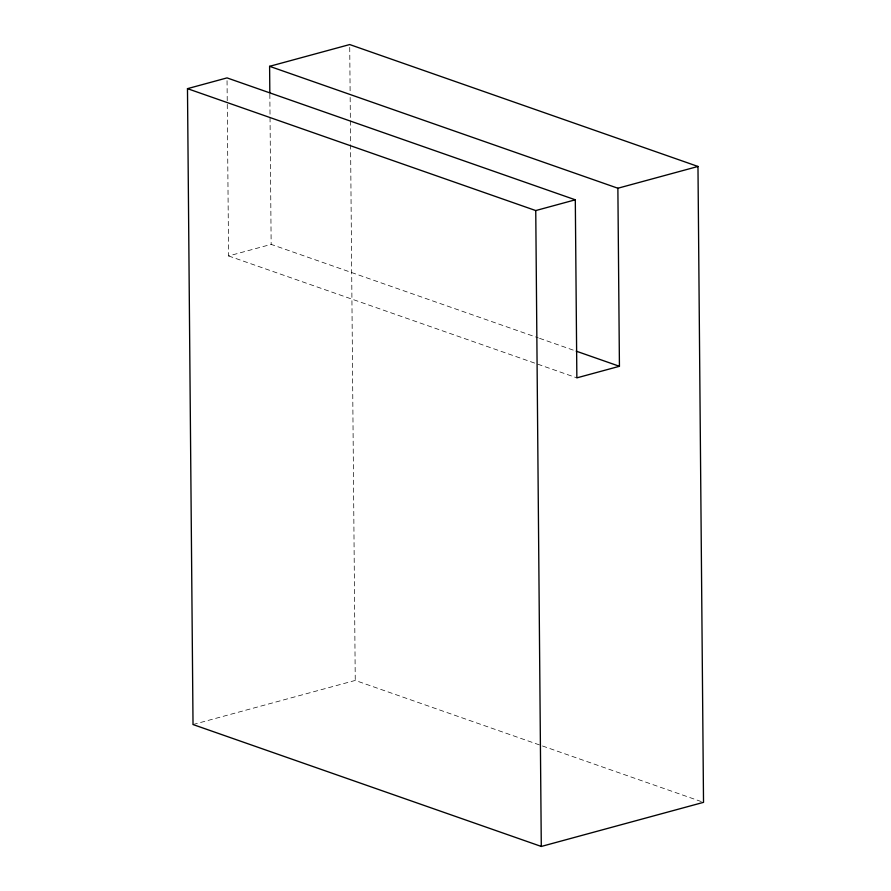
<?xml version="1.0" encoding="UTF-8"?>
<svg xmlns="http://www.w3.org/2000/svg" width="891" height="891" viewBox="0 0 891 891"><rect width="100%" height="100%" fill="white"/><g stroke="black" fill="none" stroke-linecap="round" stroke-linejoin="round"><path stroke-width="0.67" stroke-dasharray="4.46 3.34" d="M227.261 104.325L228.586 255.951L271.154 244.379L538.253 337.867M193.024 724.539L355.253 680.434L541.171 745.511M539.567 338.324L574.918 350.698M228.586 255.951L576.856 377.862M542.485 745.979L702.219 801.889M349.729 47.334L350.118 91.862M350.163 97.42L350.564 143.34M350.575 144.732L355.253 680.434M269.839 94.145L271.154 244.379M227.049 80.68L227.25 102.933"/><path stroke-width="1.34" d="M269.605 66.324L349.706 44.55L697.976 166.461L703.522 802.346L541.294 846.45L193.024 724.539L187.478 88.654L227.027 77.896L575.308 199.807L576.856 377.862L619.434 366.29L617.875 188.235L269.605 66.324L269.828 92.753M187.478 88.654L535.747 210.566L575.308 199.807M617.875 188.235L697.976 166.461M576.221 351.165L619.434 366.29M535.747 210.566L541.294 846.45"/></g></svg>
